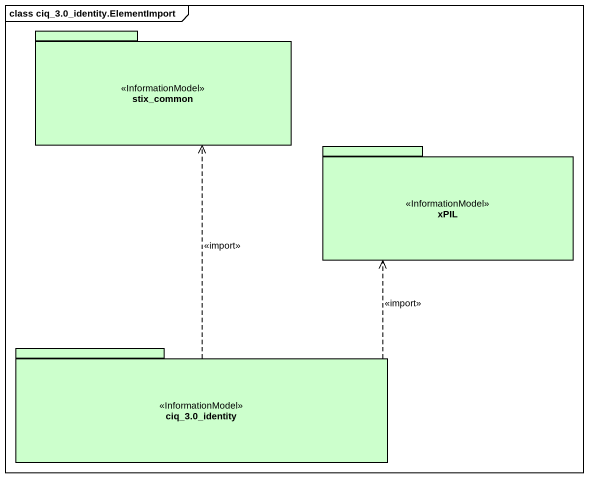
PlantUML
@startuml
mainframe class ciq_3.0_identity.ElementImport
package stix_common <<InformationModel>> #CCFFCC {
}
package xPIL <<InformationModel>> #CCFFCC {
}
package "ciq_3.0_identity" as ciq_3_0_identity <<InformationModel>> #CCFFCC {
}
ciq_3_0_identity .up.> stix_common : <<import>>
ciq_3_0_identity .up.> xPIL : <<import>>
@enduml
